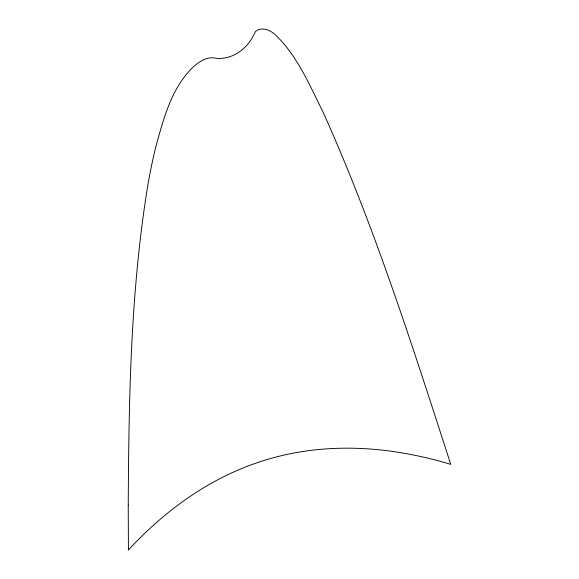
<?xml version="1.0" encoding="UTF-8"?>
<svg xmlns="http://www.w3.org/2000/svg" width="579" height="579" viewBox="0 0 579 579"><rect width="100%" height="100%" fill="white"/><g stroke="black" fill="none" stroke-linecap="round" stroke-linejoin="round"><path stroke-width="0.87" d="M128.234 505.178L128.422 550.05C163.712 511.641 207.224 479.73 256.902 462.831C306.284 445.678 360.167 444.477 411.162 454.587A362.164 312.378 -11.5 0 1 450.773 464.372C412.248 345.431 374.273 225.868 322.887 111.711C309.309 84.802 297.317 55.425 274.924 34.429C269.865 29.797 261.346 26.475 255.448 31.548A60.44 52.132 -11.5 0 1 251.322 39.206C244.027 51.292 230.384 59.644 216.047 58.327C208.1 56.149 200.732 60.781 194.747 65.572C171.999 86.184 163.886 117.631 155.983 146.147A148.977 26.069 -83.9 0 0 147.761 185.62C130.543 291.172 128.835 398.468 128.234 505.178"/></g></svg>
